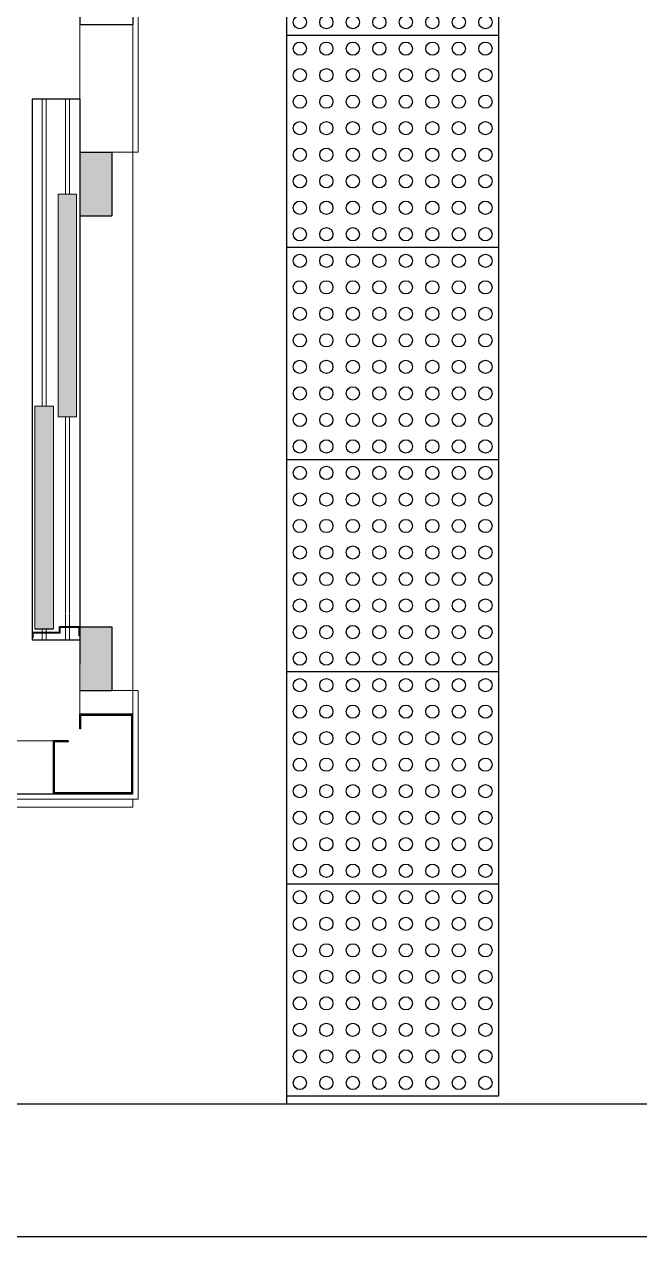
# Model space of a CAD drawing. Header units: millimetres. Extents: x 2641 to 2879, y 1208 to 1302.
# Drawn here: x 2772.902 to 2774.063, y 1276.885 to 1279.171 of the extents above; entities that cross this region are included whole.
import ezdxf

# ---------------------------------------------------------------- set-up
doc = ezdxf.new("R2010")
doc.units = ezdxf.units.MM
doc.linetypes.add('HIDDEN', pattern=[0.375, 0.25, -0.125])
for name, color, linetype, lineweight in [('2COTA', 1, 'Continuous', 9), ('2H', 1, 'HIDDEN', 15), ('3', 1, 'Continuous', 25), ('AR-ESQ-VT1', 1, 'Continuous', 9)]:
    doc.layers.add(name, color=color, linetype=linetype, lineweight=lineweight)
for name, color, linetype in [('47', 1, 'Continuous'), ('AR-ELV', 2, 'Continuous'), ('AR-PIS', 1, 'Continuous'), ('BANC', 2, 'Continuous'), ('PAREDE', 1, 'Continuous')]:
    doc.layers.add(name, color=color, linetype=linetype)

# ---------------------------------------------------------------- blocks, each defined once
blk = doc.blocks.new('piso podotactil')
for p, q in [((1, 1.4), (1, 1)), ((1.4, 1.4), (1, 1.4)), ((1.4, 1.4), (1.4, 1)), ((1.4, 1), (1, 1))]:
    blk.add_line(p, q)
for centre in [(1.025, 1.375), (1.075, 1.375), (1.125, 1.375), (1.175, 1.375), (1.225, 1.375), (1.275, 1.375), (1.325, 1.375), (1.375, 1.375), (1.025, 1.325), (1.075, 1.325), (1.125, 1.325), (1.175, 1.325), (1.225, 1.325), (1.275, 1.325), (1.325, 1.325), (1.375, 1.325), (1.025, 1.275), (1.075, 1.275), (1.125, 1.275), (1.175, 1.275), (1.225, 1.275), (1.275, 1.275), (1.325, 1.275), (1.375, 1.275), (1.025, 1.225), (1.075, 1.225), (1.125, 1.225), (1.175, 1.225), (1.225, 1.225), (1.275, 1.225), (1.325, 1.225), (1.375, 1.225), (1.025, 1.175), (1.075, 1.175), (1.125, 1.175), (1.175, 1.175), (1.225, 1.175), (1.275, 1.175), (1.325, 1.175), (1.375, 1.175), (1.025, 1.125), (1.075, 1.125), (1.125, 1.125), (1.175, 1.125), (1.225, 1.125), (1.275, 1.125), (1.325, 1.125), (1.375, 1.125), (1.025, 1.075), (1.075, 1.075), (1.125, 1.075), (1.175, 1.075), (1.225, 1.075), (1.275, 1.075), (1.325, 1.075), (1.375, 1.075), (1.025, 1.025), (1.075, 1.025), (1.125, 1.025), (1.175, 1.025), (1.225, 1.025), (1.275, 1.025), (1.325, 1.025), (1.375, 1.025)]:
    blk.add_circle(centre, 0.0125)

msp = doc.modelspace()

# ---------------------------------------------------------------- hatches: boundary and pattern name
at = {"layer": '2COTA', "linetype": 'Continuous'}
for points in [[(2773.0066, 1278.9298), (2773.0066, 1278.8098), (2773.0666, 1278.8098), (2773.0666, 1278.9298)], [(2773.0066, 1278.0348), (2773.0066, 1278.0176), (2773.0066, 1277.9145), (2773.0666, 1277.9145), (2773.0666, 1278.0348)]]:
    msp.add_hatch(color=256, dxfattribs=at).paths.add_polyline_path(points)
at = {"layer": '2COTA', "lineweight": 9, "ltscale": 35}
for points in [[(2773.0005, 1278.8505), (2772.9655, 1278.8505), (2772.9655, 1278.4305), (2773.0005, 1278.4305)], [(2772.9566, 1278.4506), (2772.9216, 1278.4506), (2772.9216, 1278.0306), (2772.9566, 1278.0306)]]:
    msp.add_hatch(color=256, dxfattribs=at).paths.add_polyline_path(points)

# ---------------------------------------------------------------- linework, layer by layer
at = {"layer": '2COTA', "ltscale": 35}
for p, q in [((2772.9357, 1278.4506), (2772.9357, 1279.0298)), ((2772.9428, 1278.4506), (2772.9428, 1279.0298)), ((2772.9796, 1278.8505), (2772.9796, 1279.0298)), ((2772.9868, 1278.8505), (2772.9868, 1279.0298)), ((2773.0005, 1278.8505), (2772.9655, 1278.8505)), ((2772.9566, 1278.4506), (2772.9216, 1278.4506)), ((2773.0005, 1278.4305), (2772.9655, 1278.4305)), ((2772.9796, 1278.0598), (2772.9796, 1278.4305)), ((2772.9868, 1278.0598), (2772.9868, 1278.4305)), ((2772.9796, 1278.0098), (2772.9796, 1278.0585)), ((2772.9868, 1278.0098), (2772.9868, 1278.0585)), ((2772.9566, 1278.0306), (2772.9216, 1278.0306)), ((2772.9216, 1278.0305), (2772.9566, 1278.0305)), ((2772.9357, 1278.0098), (2772.9357, 1278.0306)), ((2772.9357, 1278.0243), (2772.9357, 1278.0305)), ((2772.9428, 1278.0098), (2772.9428, 1278.0306)), ((2772.9428, 1278.0243), (2772.9428, 1278.0305)), ((2772.9796, 1278.0243), (2772.9796, 1278.0305)), ((2772.9868, 1278.0243), (2772.9868, 1278.0305)), ((2773.0066, 1277.9145), (2773.0666, 1277.9145))]:
    msp.add_line(p, q, dxfattribs=at)
at = {"layer": '2COTA', "linetype": 'Continuous'}
for p, q in [((2772.9655, 1278.8505), (2772.9655, 1278.4305)), ((2773.0005, 1278.8505), (2773.0005, 1278.4305)), ((2772.9216, 1278.4506), (2772.9216, 1278.0305)), ((2772.9566, 1278.4506), (2772.9566, 1278.0306))]:
    msp.add_line(p, q, dxfattribs=at)
at = {"layer": '2COTA', "ltscale": 0.5}
msp.add_line((2773.0066, 1278.5209), (2773.0066, 1278.2359), dxfattribs=at)
at = {"layer": '2H', "lineweight": 9, "ltscale": 20}
for p, q in [((2773.1066, 1277.6948), (2771.3066, 1277.6948)), ((2773.1066, 1277.7098), (2773.1066, 1277.6948))]:
    msp.add_line(p, q, dxfattribs=at)
at = {"layer": '3'}
for p, q in [((2773.0066, 1278.0348), (2772.9676, 1278.0348)), ((2772.9676, 1278.0348), (2772.9676, 1278.0348)), ((2772.9676, 1278.0348), (2772.9676, 1278.0243)), ((2773.0053, 1278.0335), (2772.9689, 1278.0335)), ((2772.9689, 1278.0335), (2772.9689, 1278.023)), ((2772.9803, 1278.0348), (2772.9701, 1278.0348)), ((2772.9803, 1278.0348), (2772.9701, 1278.0348)), ((2772.9676, 1278.0243), (2772.9166, 1278.0243)), ((2772.939, 1278.0243), (2772.9166, 1278.0243)), ((2772.939, 1278.0243), (2772.9166, 1278.0243)), ((2772.9166, 1278.0243), (2772.9166, 1278.0138)), ((2772.9179, 1278.0141), (2772.9166, 1278.0141)), ((2772.9689, 1278.023), (2772.9179, 1278.023)), ((2772.9179, 1278.023), (2772.9179, 1278.0141)), ((2773.0066, 1278.0176), (2773.0053, 1278.0176))]:
    msp.add_line(p, q, dxfattribs=at)
at = {"layer": '3', "ltscale": 0.5}
for p, q in [((2773.0053, 1278.0176), (2773.0053, 1278.0335)), ((2773.0066, 1278.0176), (2773.0066, 1278.0348)), ((2773.0066, 1278.0176), (2773.0066, 1278.0348))]:
    msp.add_line(p, q, dxfattribs=at)
at = {"layer": '47', "lineweight": 25, "ltscale": 35}
for p, q in [((2773.1066, 1279.3198), (2773.1066, 1279.1698)), ((2773.0066, 1279.1973), (2773.0066, 1279.1698)), ((2773.0066, 1279.0298), (2773.0066, 1278.9048)), ((2773.0066, 1277.8422), (2773.0066, 1277.8698)), ((2773.0086, 1277.8422), (2773.0086, 1277.8678)), ((2773.1046, 1277.8678), (2773.0086, 1277.8678)), ((2773.1046, 1277.7218), (2773.1046, 1277.8678)), ((2773.1066, 1277.7198), (2773.1066, 1277.8698)), ((2773.0086, 1277.8422), (2773.0066, 1277.8422)), ((2772.9566, 1277.7198), (2772.9566, 1277.8198)), ((2772.9842, 1277.8198), (2772.9566, 1277.8198)), ((2772.9586, 1277.7218), (2772.9586, 1277.8178)), ((2772.9842, 1277.8178), (2772.9586, 1277.8178)), ((2772.9842, 1277.8198), (2772.9842, 1277.8178)), ((2773.1066, 1277.7198), (2772.9566, 1277.7198)), ((2773.1046, 1277.7218), (2772.9586, 1277.7218))]:
    msp.add_line(p, q, dxfattribs=at)
at = {"layer": '47'}
for p, q in [((2773.0066, 1279.0298), (2772.9166, 1279.0298)), ((2773.0066, 1278.0098), (2772.9166, 1278.0098))]:
    msp.add_line(p, q, dxfattribs=at)
at = {"layer": '47', "ltscale": 35}
for p, q in [((2773.0066, 1278.9298), (2773.0666, 1278.9298)), ((2773.0066, 1278.8098), (2773.0666, 1278.8098)), ((2773.0066, 1278.0348), (2773.0666, 1278.0348)), ((2773.0066, 1277.9145), (2773.0666, 1277.9145))]:
    msp.add_line(p, q, dxfattribs=at)
at = {"layer": '47', "ltscale": 0.5}
for p, q in [((2773.0666, 1278.9298), (2773.0666, 1278.8098)), ((2773.0666, 1278.0348), (2773.0666, 1277.9145))]:
    msp.add_line(p, q, dxfattribs=at)
at = {"layer": 'AR-ELV', "lineweight": 13}
for p, q in [((2773.1066, 1279.3198), (2773.1066, 1277.7198)), ((2773.0066, 1279.1698), (2773.0066, 1277.8698)), ((2773.1066, 1278.0529), (2773.1066, 1277.8698)), ((2771.5066, 1277.8198), (2772.9566, 1277.8198)), ((2771.6046, 1277.7198), (2773.1066, 1277.7198))]:
    msp.add_line(p, q, dxfattribs=at)
at = {"layer": 'AR-ELV'}
msp.add_line((2771.5066, 1277.7198), (2773.1066, 1277.7198), dxfattribs=at)
at = {"layer": 'AR-ESQ-VT1'}
for p, q in [((2773.1166, 1279.3298), (2773.1166, 1278.9298)), ((2773.0666, 1278.9298), (2773.1166, 1278.9298)), ((2773.0666, 1277.9145), (2773.1166, 1277.9145)), ((2773.1166, 1277.9145), (2773.1166, 1277.7098)), ((2773.1166, 1277.7098), (2771.3466, 1277.7098))]:
    msp.add_line(p, q, dxfattribs=at)
at = {"layer": 'AR-PIS'}
msp.add_line((2773.3965, 1277.1498), (2773.3965, 1277.1348), dxfattribs=at)
at = {"layer": 'BANC'}
for p, q in [((2876.0272, 1277.1348), (2654.13, 1277.1348)), ((2876.0272, 1276.8848), (2654.13, 1276.8848))]:
    msp.add_line(p, q, dxfattribs=at)
at = {"layer": 'PAREDE', "lineweight": 25, "ltscale": 35}
for p, q in [((2773.1066, 1279.1698), (2773.0066, 1279.1698)), ((2773.0066, 1278.9048), (2773.0066, 1278.0306)), ((2773.1066, 1277.8698), (2773.0066, 1277.8698))]:
    msp.add_line(p, q, dxfattribs=at)
at = {"layer": 'PAREDE', "ltscale": 0.5}
for p, q in [((2772.9166, 1279.0298), (2772.9166, 1278.0098)), ((2773.0066, 1278.9048), (2773.0066, 1277.9645))]:
    msp.add_line(p, q, dxfattribs=at)

# ---------------------------------------------------------------- block references
at = {"layer": 'AR-PIS', "rotation": 359.9999120264462}
for p in [(2772.3965, 1278.1498), (2772.3965, 1277.7498), (2772.3965, 1277.3498), (2772.3965, 1276.9498), (2772.3965, 1276.5498), (2772.3965, 1276.1498)]:
    msp.add_blockref('piso podotactil', p, dxfattribs=at)

doc.saveas('drawing.dxf')
